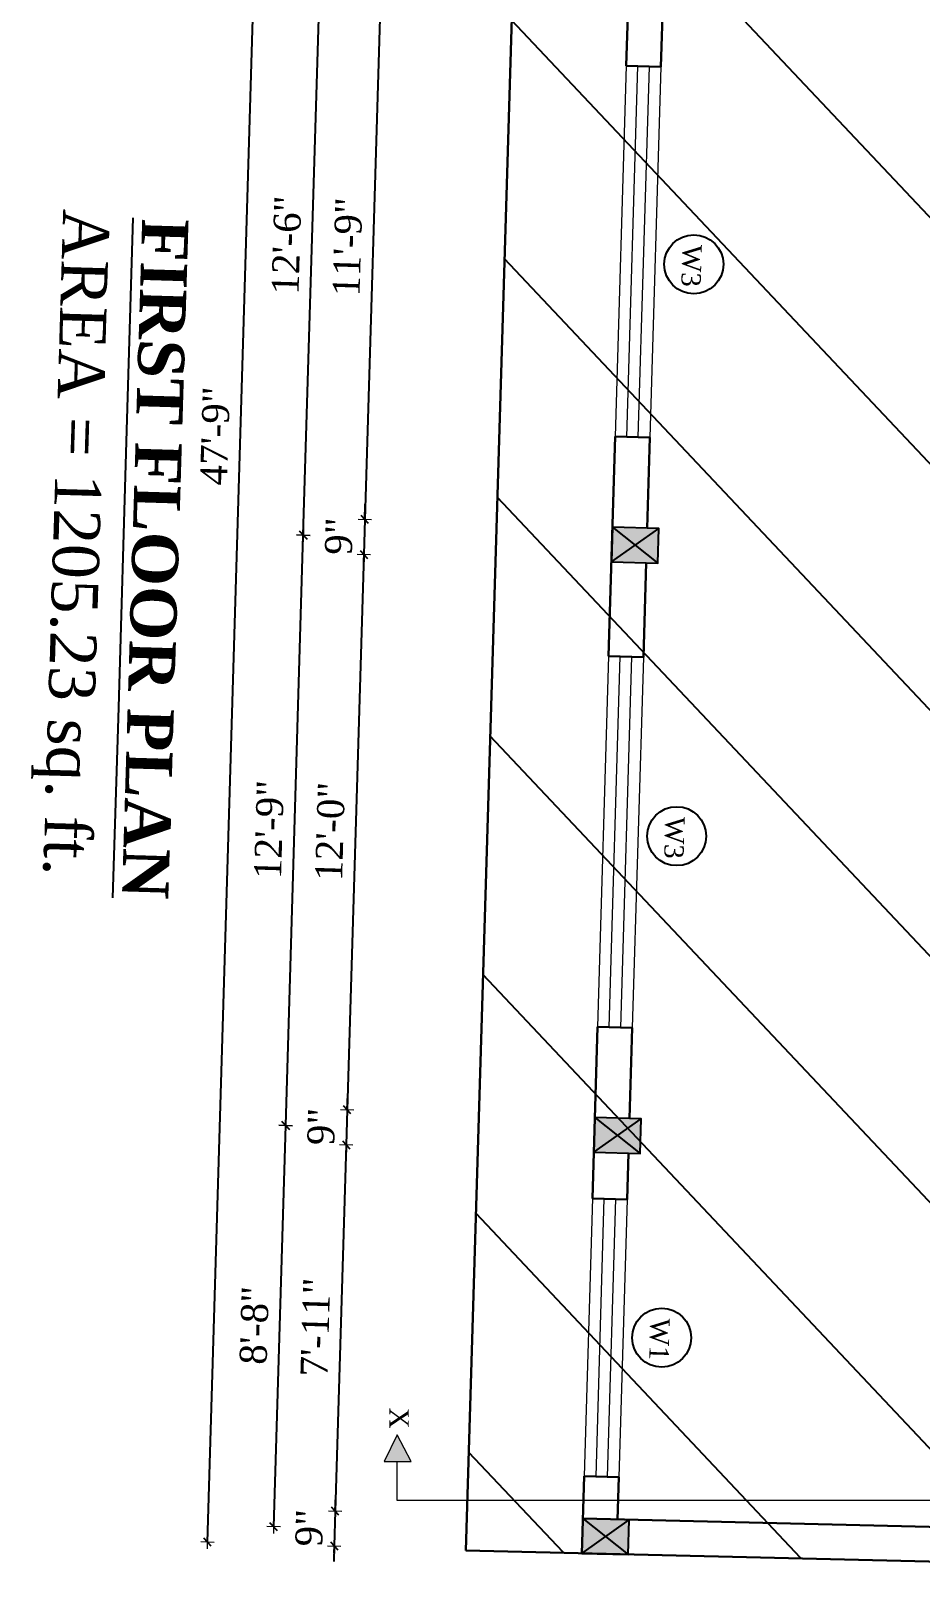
# Model space of a CAD drawing. Header units: inches. Extents: x 4069 to 291496, y -47643 to 12535.
# Drawn here: x 145226.3 to 145456.6, y -19736.6 to -19333.8 of the extents above; entities that cross this region are included whole.
import ezdxf

# ---------------------------------------------------------------- set-up
doc = ezdxf.new("R2010")
doc.units = ezdxf.units.IN
doc.header["$LTSCALE"] = 5
doc.header["$MEASUREMENT"] = 0
for name, color, linetype, lineweight in [('A-WALL', 7, 'Continuous', 9), ('Dimension', 7, 'Continuous', 18), ('Dw', 2, 'Continuous', 18)]:
    doc.layers.add(name, color=color, linetype=linetype, lineweight=lineweight)
doc.layers.add('dim line', color=7, linetype='Continuous', lineweight=15, true_color=0xfab2b2)
doc.layers.add('TEXT', color=6, linetype='Continuous')
doc.layers.add('WALL', color=7, linetype='Continuous')
doc.styles.add('ordinary', font='times.ttf')
doc.dimstyles.new('Copy of 96', dxfattribs={"dimtxt": 7, "dimasz": 4, "dimexe": 0.5, "dimexo": 0.5, "dimgap": 3, "dimtad": 1, "dimdec": 1, "dimzin": 11, "dimdsep": 46, "dimlunit": 4, "dimtxsty": 'ordinary', "dimblk": 'OBLIQUE', "dimcen": 0.09, "dimse1": 1, "dimse2": 1, "dimclrt": 6, "dimazin": 0, "dimtfac": 1, "dimtdec": 1, "dimtix": 1, "dimtmove": 2, "dimatfit": 3, "dimldrblk": 'leader', "dimfxl": 0.5, "dimfxlon": 1, "dimtolj": 1, "dimtzin": 0, "dimarcsym": 0})

# ---------------------------------------------------------------- blocks, each defined once
blk = doc.blocks.new('C1a')
at = {"color": 1, "ltscale": 5}
for p, q in [((18657.75, 4625.76), (18648.75, 4625.76)), ((18648.75, 4625.76), (18648.82, 4613.76)), ((18657.82, 4613.76), (18657.75, 4625.76)), ((18648.82, 4613.76), (18657.82, 4613.76))]:
    blk.add_line(p, q, dxfattribs=at)
blk = doc.blocks.new('oblique')
at = {"color": 0, "lineweight": -2}
blk.add_line((0.25, 0.25), (-0.25, -0.25), dxfattribs=at)
at = {"layer": 'dim line', "lineweight": 9}
for p, q in [((-0.4375, 0), (0.4375, 0)), ((0, 0.4375), (0, -0.4375))]:
    blk.add_line(p, q, dxfattribs=at)
blk = doc.blocks.new('*D4709')
at = {"layer": 'A-WALL', "color": 0, "lineweight": -2, "ltscale": 50, "transparency": 16777216}
blk.add_line((145289.06, -19721.23), (145292.17, -19617.28), dxfattribs=at)
at = {"layer": 'Defpoints', "color": 0, "ltscale": 50, "transparency": 16777216}
for p in [(145292.17, -19617.28), (145372.06, -19619.67), (145368.96, -19723.62)]:
    blk.add_point(p, dxfattribs=at)
at = {"layer": 'A-WALL', "color": 0, "lineweight": -2, "ltscale": 50, "transparency": 16777216, "xscale": 4, "yscale": 4, "zscale": 4}
for p, rotation in [((145292.17, -19617.28), 88.28998542812828), ((145289.06, -19721.23), 268.2899854281283)]:
    blk.add_blockref('oblique', p, dxfattribs=dict(at, rotation=rotation))
at = {"layer": 'A-WALL', "color": 6, "ltscale": 50, "transparency": 16777216, "insert": (145284.06, -19669.06), "char_height": 7, "attachment_point": 5, "rotation": 88.29, "style": 'ordinary'}
blk.add_mtext('\\A1;8\'-8"', dxfattribs=at)
blk = doc.blocks.new('_OBLIQUE')
at = {"color": 0, "linetype": 'ByBlock'}
blk.add_line((-0.5, -0.5), (0.5, 0.5), dxfattribs=at)
blk = doc.blocks.new('leader')
at = {"layer": 'Dimension'}
for p, q in [((0, -4.33), (0, 4.33)), ((-4.42, 0), (4.42, 0))]:
    blk.add_line(p, q, dxfattribs=at)
blk = doc.blocks.new('*D4710')
at = {"layer": 'A-WALL', "color": 0, "lineweight": -2, "ltscale": 50, "transparency": 16777216}
blk.add_line((145292.17, -19617.28), (145296.73, -19464.35), dxfattribs=at)
at = {"layer": 'Defpoints', "color": 0, "ltscale": 50, "transparency": 16777216}
for p in [(145296.73, -19464.35), (145376.62, -19466.73), (145372.06, -19619.67)]:
    blk.add_point(p, dxfattribs=at)
at = {"layer": 'A-WALL', "color": 0, "lineweight": -2, "ltscale": 50, "transparency": 16777216, "xscale": 4, "yscale": 4, "zscale": 4}
for p, rotation in [((145296.73, -19464.35), 88.28998542889802), ((145292.17, -19617.28), 268.289985428898)]:
    blk.add_blockref('oblique', p, dxfattribs=dict(at, rotation=rotation))
at = {"layer": 'A-WALL', "color": 6, "ltscale": 50, "transparency": 16777216, "insert": (145287.88, -19540.62), "char_height": 7, "attachment_point": 5, "rotation": 88.29, "style": 'ordinary'}
blk.add_mtext('\\A1;12\'-9"', dxfattribs=at)
blk = doc.blocks.new('*D4711')
at = {"layer": 'A-WALL', "color": 0, "lineweight": -2, "ltscale": 50, "transparency": 16777216}
blk.add_line((145296.73, -19464.35), (145301.21, -19314.41), dxfattribs=at)
at = {"layer": 'Defpoints', "color": 0, "ltscale": 50, "transparency": 16777216}
for p in [(145301.21, -19314.41), (145381.1, -19316.8), (145376.62, -19466.73)]:
    blk.add_point(p, dxfattribs=at)
at = {"layer": 'A-WALL', "color": 0, "lineweight": -2, "ltscale": 50, "transparency": 16777216, "xscale": 4, "yscale": 4, "zscale": 4}
for p, rotation in [((145301.21, -19314.41), 88.28998542889802), ((145296.73, -19464.35), 268.289985428898)]:
    blk.add_blockref('oblique', p, dxfattribs=dict(at, rotation=rotation))
at = {"layer": 'A-WALL', "color": 6, "ltscale": 50, "transparency": 16777216, "insert": (145292.41, -19389.19), "char_height": 7, "attachment_point": 5, "rotation": 88.29, "style": 'ordinary'}
blk.add_mtext('\\A1;12\'-6"', dxfattribs=at)
blk = doc.blocks.new('*D4713')
at = {"layer": 'A-WALL', "color": 0, "lineweight": -2, "ltscale": 50, "transparency": 16777216}
blk.add_line((145271.91, -19725.22), (145289.01, -19152.48), dxfattribs=at)
at = {"layer": 'Defpoints', "color": 0, "ltscale": 50, "transparency": 16777216}
for p in [(145289.01, -19152.48), (145385.92, -19155.37), (145368.82, -19728.12)]:
    blk.add_point(p, dxfattribs=at)
at = {"layer": 'A-WALL', "color": 0, "lineweight": -2, "ltscale": 50, "transparency": 16777216, "xscale": 4, "yscale": 4, "zscale": 4}
for p, rotation in [((145289.01, -19152.48), 88.28998542889802), ((145271.91, -19725.22), 268.289985428898)]:
    blk.add_blockref('oblique', p, dxfattribs=dict(at, rotation=rotation))
at = {"layer": 'A-WALL', "color": 6, "ltscale": 50, "transparency": 16777216, "insert": (145273.89, -19438.66), "char_height": 7, "attachment_point": 5, "rotation": 88.29, "style": 'ordinary'}
blk.add_mtext('\\A1;47\'-9"', dxfattribs=at)
blk = doc.blocks.new('*D4721')
at = {"layer": 'A-WALL', "color": 0, "lineweight": -2, "ltscale": 50, "transparency": 16777216}
blk.add_line((145406.45, -19121.6), (145738.58, -19323.52), dxfattribs=at)
at = {"layer": 'Defpoints', "color": 0, "ltscale": 50, "transparency": 16777216}
for p in [(145385.92, -19155.37), (145738.58, -19323.52), (145718.04, -19357.29)]:
    blk.add_point(p, dxfattribs=at)
at = {"layer": 'A-WALL', "color": 0, "lineweight": -2, "ltscale": 50, "transparency": 16777216, "xscale": 4, "yscale": 4, "zscale": 4}
for p, rotation in [((145406.45, -19121.6), 148.7014709224075), ((145738.58, -19323.52), 328.7014709224075)]:
    blk.add_blockref('oblique', p, dxfattribs=dict(at, rotation=rotation))
at = {"layer": 'A-WALL', "color": 6, "ltscale": 50, "transparency": 16777216, "insert": (145575.92, -19216.95), "char_height": 7, "attachment_point": 5, "rotation": 328.7015, "style": 'ordinary'}
blk.add_mtext('\\A1;32\'-5"', dxfattribs=at)
blk = doc.blocks.new('*D4736')
at = {"layer": 'A-WALL', "color": 0, "lineweight": -2, "ltscale": 50, "transparency": 16777216}
blk.add_line((145316.87, -19319.38), (145312.66, -19460.32), dxfattribs=at)
at = {"layer": 'Defpoints', "color": 0, "ltscale": 50, "transparency": 16777216}
for p in [(145380.97, -19321.3), (145312.66, -19460.32), (145376.76, -19462.24)]:
    blk.add_point(p, dxfattribs=at)
at = {"layer": 'A-WALL', "color": 0, "lineweight": -2, "ltscale": 50, "transparency": 16777216, "xscale": 4, "yscale": 4, "zscale": 4}
for p, rotation in [((145316.87, -19319.38), 88.28998542889805), ((145312.66, -19460.32), 268.289985428898)]:
    blk.add_blockref('oblique', p, dxfattribs=dict(at, rotation=rotation))
at = {"layer": 'A-WALL', "color": 6, "ltscale": 50, "transparency": 16777216, "insert": (145308.2, -19389.66), "char_height": 7, "attachment_point": 5, "rotation": 88.29, "style": 'ordinary'}
blk.add_mtext('\\A1;11\'-9"', dxfattribs=at)
blk = doc.blocks.new('*D4737')
at = {"layer": 'A-WALL', "color": 0, "lineweight": -2, "ltscale": 50, "transparency": 16777216}
for p, q in [((145312.66, -19460.32), (145312.78, -19456.32)), ((145312.66, -19460.32), (145312.39, -19469.32)), ((145312.39, -19469.32), (145312.27, -19473.32))]:
    blk.add_line(p, q, dxfattribs=at)
at = {"layer": 'Defpoints', "color": 0, "ltscale": 50, "transparency": 16777216}
for p in [(145376.76, -19462.24), (145312.39, -19469.32), (145376.49, -19471.23)]:
    blk.add_point(p, dxfattribs=at)
at = {"layer": 'A-WALL', "color": 0, "lineweight": -2, "ltscale": 50, "transparency": 16777216, "xscale": 4, "yscale": 4, "zscale": 4}
for p, rotation in [((145312.66, -19460.32), 268.289985428898), ((145312.39, -19469.32), 88.28998542889802)]:
    blk.add_blockref('oblique', p, dxfattribs=dict(at, rotation=rotation))
at = {"layer": 'A-WALL', "color": 6, "ltscale": 50, "transparency": 16777216, "insert": (145305.96, -19464.62), "char_height": 7, "attachment_point": 5, "rotation": 88.29, "style": 'ordinary'}
blk.add_mtext('\\A1;9"', dxfattribs=at)
blk = doc.blocks.new('*D4738')
at = {"layer": 'A-WALL', "color": 0, "lineweight": -2, "ltscale": 50, "transparency": 16777216}
blk.add_line((145312.39, -19469.32), (145308.09, -19613.25), dxfattribs=at)
at = {"layer": 'Defpoints', "color": 0, "ltscale": 50, "transparency": 16777216}
for p in [(145376.49, -19471.23), (145308.09, -19613.25), (145372.19, -19615.17)]:
    blk.add_point(p, dxfattribs=at)
at = {"layer": 'A-WALL', "color": 0, "lineweight": -2, "ltscale": 50, "transparency": 16777216, "xscale": 4, "yscale": 4, "zscale": 4}
for p, rotation in [((145312.39, -19469.32), 88.28998542889805), ((145308.09, -19613.25), 268.289985428898)]:
    blk.add_blockref('oblique', p, dxfattribs=dict(at, rotation=rotation))
at = {"layer": 'A-WALL', "color": 6, "ltscale": 50, "transparency": 16777216, "insert": (145303.69, -19541.09), "char_height": 7, "attachment_point": 5, "rotation": 88.29, "style": 'ordinary'}
blk.add_mtext('\\A1;12\'-0"', dxfattribs=at)
blk = doc.blocks.new('*D4739')
at = {"layer": 'A-WALL', "color": 0, "lineweight": -2, "ltscale": 50, "transparency": 16777216}
for p, q in [((145308.09, -19613.25), (145308.21, -19609.26)), ((145308.09, -19613.25), (145307.83, -19622.25)), ((145307.83, -19622.25), (145307.71, -19626.25))]:
    blk.add_line(p, q, dxfattribs=at)
at = {"layer": 'Defpoints', "color": 0, "ltscale": 50, "transparency": 16777216}
for p in [(145372.19, -19615.17), (145307.83, -19622.25), (145371.92, -19624.16)]:
    blk.add_point(p, dxfattribs=at)
at = {"layer": 'A-WALL', "color": 0, "lineweight": -2, "ltscale": 50, "transparency": 16777216, "xscale": 4, "yscale": 4, "zscale": 4}
for p, rotation in [((145308.09, -19613.25), 268.289985428898), ((145307.83, -19622.25), 88.28998542889802)]:
    blk.add_blockref('oblique', p, dxfattribs=dict(at, rotation=rotation))
at = {"layer": 'A-WALL', "color": 6, "ltscale": 50, "transparency": 16777216, "insert": (145301.39, -19617.56), "char_height": 7, "attachment_point": 5, "rotation": 88.29, "style": 'ordinary'}
blk.add_mtext('\\A1;9"', dxfattribs=at)
blk = doc.blocks.new('*D4740')
at = {"layer": 'A-WALL', "color": 0, "lineweight": -2, "ltscale": 50, "transparency": 16777216}
blk.add_line((145307.83, -19622.25), (145304.99, -19717.21), dxfattribs=at)
at = {"layer": 'Defpoints', "color": 0, "ltscale": 50, "transparency": 16777216}
for p in [(145371.92, -19624.16), (145304.99, -19717.21), (145369.09, -19719.12)]:
    blk.add_point(p, dxfattribs=at)
at = {"layer": 'A-WALL', "color": 0, "lineweight": -2, "ltscale": 50, "transparency": 16777216, "xscale": 4, "yscale": 4, "zscale": 4}
for p, rotation in [((145307.83, -19622.25), 88.28998542889805), ((145304.99, -19717.21), 268.289985428898)]:
    blk.add_blockref('oblique', p, dxfattribs=dict(at, rotation=rotation))
at = {"layer": 'A-WALL', "color": 6, "ltscale": 50, "transparency": 16777216, "insert": (145299.84, -19669.53), "char_height": 7, "attachment_point": 5, "rotation": 88.29, "style": 'ordinary'}
blk.add_mtext('\\A1;7\'-11"', dxfattribs=at)
blk = doc.blocks.new('*D4741')
at = {"layer": 'A-WALL', "color": 0, "lineweight": -2, "ltscale": 50, "transparency": 16777216}
for p, q in [((145304.99, -19717.21), (145305.11, -19713.21)), ((145304.99, -19717.21), (145304.72, -19726.2)), ((145304.72, -19726.2), (145304.6, -19730.2))]:
    blk.add_line(p, q, dxfattribs=at)
at = {"layer": 'Defpoints', "color": 0, "ltscale": 50, "transparency": 16777216}
for p in [(145369.09, -19719.12), (145304.72, -19726.2), (145368.82, -19728.12)]:
    blk.add_point(p, dxfattribs=at)
at = {"layer": 'A-WALL', "color": 0, "lineweight": -2, "ltscale": 50, "transparency": 16777216, "xscale": 4, "yscale": 4, "zscale": 4}
for p, rotation in [((145304.99, -19717.21), 268.289985428898), ((145304.72, -19726.2), 88.28998542889802)]:
    blk.add_blockref('oblique', p, dxfattribs=dict(at, rotation=rotation))
at = {"layer": 'A-WALL', "color": 6, "ltscale": 50, "transparency": 16777216, "insert": (145298.29, -19721.51), "char_height": 7, "attachment_point": 5, "rotation": 88.29, "style": 'ordinary'}
blk.add_mtext('\\A1;9"', dxfattribs=at)
blk = doc.blocks.new('x-x')
at = {"ltscale": 5}
for points in [[(11364.03, -701.52), (11364.03, -694.51), (11357.15, -698.09)], [(11364.03, -1135.52), (11364.03, -1128.51), (11357.15, -1132.09)]]:
    blk.add_hatch(color=256, dxfattribs=at).paths.add_polyline_path(points)
for p, q in [((11364.03, -694.51), (11357.15, -698.09)), ((11364.03, -701.52), (11364.03, -694.51)), ((11357.15, -698.09), (11364.03, -701.52)), ((11374.13, -698.09), (11364.03, -698.09)), ((11374.13, -698.09), (11374.13, -1132.09)), ((11364.03, -1128.51), (11357.15, -1132.09)), ((11364.03, -1135.52), (11364.03, -1128.51)), ((11357.15, -1132.09), (11364.03, -1135.52)), ((11374.13, -1132.09), (11364.03, -1132.09))]:
    blk.add_line(p, q, dxfattribs=at)
at = {"layer": 'A-WALL', "color": 1, "ltscale": 5}
blk.add_line((11374.13, -1120.09), (11374.13, -1132.09), dxfattribs=at)
at = {"layer": 'TEXT', "style": 'ordinary'}
for p in [(11350.08, -700.97), (11350.08, -1134.1)]:
    blk.add_text('X', height=5, dxfattribs=at).set_placement(p)

msp = doc.modelspace()

# ---------------------------------------------------------------- hatches: boundary and pattern name
at = {"layer": 'WALL', "linetype": 'ByBlock', "ltscale": 5, "true_color": 0xf8991e}
h = msp.add_hatch(dxfattribs=at)
h.set_pattern_fill('ANSI31', color=30, scale=350, angle=268.2899854)
h.set_pattern_definition([(313.29, (148187.466, -11942.256), (31.8453, 29.99899), [])])
h.paths.add_polyline_path([(145356.44151, -19137.44994), (145735.72918, -19368.04712), (145724.72776, -19736.55158), (145338.83432, -19727.22159)])
h = msp.add_hatch(color=30, dxfattribs=at)
h.dxf.hatch_style = 1
h.paths.add_polyline_path([(145382.6217, -19466.91224), (145376.75866, -19462.23519), (145376.49009, -19471.23119)])
h.paths.add_polyline_path([(145376.49009, -19471.23119), (145388.48474, -19471.58928), (145382.6217, -19466.91224)])
h.paths.add_polyline_path([(145382.6217, -19466.91224), (145388.48474, -19471.58928), (145388.75331, -19462.59329)])
h.paths.add_polyline_path([(145388.75331, -19462.59329), (145376.75866, -19462.23519), (145382.6217, -19466.91224)])
h = msp.add_hatch(color=30, dxfattribs=at)
h.dxf.hatch_style = 1
h.paths.add_polyline_path([(145378.05603, -19619.8441), (145372.19299, -19615.16706), (145371.92442, -19624.16305)])
h.paths.add_polyline_path([(145371.92442, -19624.16305), (145383.91908, -19624.52114), (145378.05603, -19619.8441)])
h.paths.add_polyline_path([(145378.05603, -19619.8441), (145383.91908, -19624.52114), (145384.18765, -19615.52515)])
h.paths.add_polyline_path([(145384.18765, -19615.52515), (145372.19299, -19615.16706), (145378.05603, -19619.8441)])
h = msp.add_hatch(color=30, dxfattribs=at)
h.dxf.hatch_style = 1
h.paths.add_polyline_path([(145368.82096, -19728.11682), (145374.95368, -19723.7609), (145369.08953, -19719.12066)])
h.paths.add_polyline_path([(145368.82096, -19728.11682), (145380.81782, -19728.40114), (145374.95368, -19723.7609)])
h.paths.add_polyline_path([(145380.81782, -19728.40114), (145381.08639, -19719.40497), (145374.95368, -19723.7609)])
h.paths.add_polyline_path([(145374.95368, -19723.7609), (145381.08639, -19719.40497), (145369.08953, -19719.12066)])

# ---------------------------------------------------------------- linework, layer by layer
at = {"color": 1, "ltscale": 5}
for p, q in [((145376.49009, -19471.23119), (145388.75331, -19462.59329)), ((145376.75866, -19462.23519), (145388.48474, -19471.58928)), ((145371.92442, -19624.16305), (145384.18765, -19615.52515)), ((145372.19299, -19615.16706), (145383.91908, -19624.52114)), ((145368.82096, -19728.11682), (145381.08639, -19719.40497)), ((145369.08953, -19719.12066), (145380.81782, -19728.40114))]:
    msp.add_line(p, q, dxfattribs=at)
at = {"layer": 'A-WALL', "lineweight": 30}
for p, q in [((145356.44151, -19137.44994), (145338.82881, -19727.40602)), ((145381.9659, -19287.81299), (145380.32465, -19342.7885)), ((145389.96222, -19321.56656), (145389.32064, -19343.05707)), ((145380.32465, -19342.7885), (145389.32064, -19343.05707)), ((145377.45992, -19438.74574), (145375.75898, -19495.72036)), ((145377.45992, -19438.74574), (145386.45591, -19439.01431)), ((145386.45591, -19439.01431), (145385.75465, -19462.50376)), ((145385.48608, -19471.49975), (145384.75497, -19495.98893)), ((145375.75898, -19495.72036), (145384.75497, -19495.98893)), ((145372.89425, -19591.67761), (145371.56633, -19636.15779)), ((145372.89425, -19591.67761), (145381.89024, -19591.94618)), ((145381.89024, -19591.94618), (145381.18898, -19615.43563)), ((145380.92041, -19624.43162), (145380.56232, -19636.42636)), ((145371.56633, -19636.15779), (145380.56232, -19636.42636)), ((145369.41778, -19708.12573), (145368.82096, -19728.11682)), ((145369.41778, -19708.12573), (145378.41377, -19708.39429)), ((145378.41377, -19708.39429), (145378.0315, -19719.33257)), ((145369.08953, -19719.12066), (145512.0521, -19722.50878)), ((145338.82881, -19727.40602), (145724.72776, -19736.55158))]:
    msp.add_line(p, q, dxfattribs=at)
at = {"layer": 'Dw', "color": 3}
for p, q in [((145380.32465, -19342.7885), (145377.45992, -19438.74574)), ((145380.45858, -19438.83527), (145383.32331, -19342.87802)), ((145383.45724, -19438.92479), (145386.32198, -19342.96754)), ((145389.32064, -19343.05707), (145386.45591, -19439.01431)), ((145375.75898, -19495.72036), (145372.89425, -19591.67761)), ((145375.89291, -19591.76713), (145378.75765, -19495.80988)), ((145378.89158, -19591.85665), (145381.75631, -19495.89941)), ((145384.75497, -19495.98893), (145381.89024, -19591.94618)), ((145371.56701, -19636.1349), (145369.41846, -19708.10284)), ((145374.56579, -19636.22443), (145372.41724, -19708.19236)), ((145377.56446, -19636.31395), (145375.41591, -19708.28189)), ((145377.56446, -19636.31395), (145375.41591, -19708.28189)), ((145380.56232, -19636.42636), (145378.41377, -19708.39429))]:
    msp.add_line(p, q, dxfattribs=at)
at = {"layer": 'TEXT'}
for centre in [(145397.82397, -19394.15981), (145393.40072, -19542.32141), (145389.52141, -19672.26308)]:
    msp.add_circle(centre, 7.64038, dxfattribs=at)
at = {"layer": 'WALL', "color": 2, "linetype": 'ByBlock', "ltscale": 5}
for points in [[(145376.75866, -19462.23519), (145376.49009, -19471.23119), (145388.48474, -19471.58928), (145388.75331, -19462.59329)], [(145372.19299, -19615.16706), (145371.92442, -19624.16305), (145383.91908, -19624.52114), (145384.18765, -19615.52515)], [(145381.08639, -19719.40497), (145369.08953, -19719.12066), (145368.82096, -19728.11682), (145380.81782, -19728.40114)]]:
    msp.add_lwpolyline(points, close=True, dxfattribs=at)

# ---------------------------------------------------------------- block references
at = {"layer": 'A-WALL', "color": 1, "rotation": 270}
msp.add_blockref('x-x', (146453.13653, -8340.28492), dxfattribs=at)
at = {"layer": 'WALL', "color": 2, "linetype": 'ByBlock', "ltscale": 5, "rotation": 268.2899854281387}
msp.add_blockref('C1a', (141313.8836, -940.92771), dxfattribs=at)

# ---------------------------------------------------------------- texts
at = {"layer": 'TEXT', "style": 'ordinary'}
for s, p in [('W3', (145394.91141, -19389.03762)), ('W3', (145390.48816, -19537.19922)), ('W1', (145386.60885, -19667.14089))]:
    msp.add_text(s, height=5, rotation=268.2903735, dxfattribs=at).set_placement(p)
at = {"layer": 'TEXT', "char_height": 12, "width": 219.8150831, "attachment_point": 8, "rotation": 268.2895973, "style": 'ordinary'}
for s, insert in [('AREA = 1205.23 sq. ft.', (145228.0923, -19465.9859)), ('{\\fTimes New Roman|b1|i0|c0|p18;\\LFIRST FLOOR PLAN}', (145252.21529, -19470.29243))]:
    msp.add_mtext(s, dxfattribs=dict(at, insert=insert))

# ---------------------------------------------------------------- dimensions: what is measured, and where the dimension line sits
at = {"layer": 'A-WALL', "ltscale": 50}
for p1, p2, distance, picture, middle in [((145385.91983, -19155.372), (145718.04219, -19357.29388), 39.52759, '*D4721', (145575.92368, -19216.9519)), ((145368.95525, -19723.61874), (145372.05871, -19619.66505), 79.92751, '*D4709', (145284.05742, -19669.06101))]:
    dim = msp.add_aligned_dim(p1=p1, p2=p2, distance=distance, dimstyle='Copy of 96', override={"dimdec": 0, "dimblk": 'oblique', "dimtdec": 0, "dimarcsym": 1}, dxfattribs=at)
    dim.commit()
    dim.dimension.update_dxf_attribs({"geometry": picture, "text_midpoint": middle})
for base, p1, p2, picture, middle in [((145289.01028, -19152.47884), (145368.82096, -19728.11682), (145385.91983, -19155.372), '*D4713', (145273.89312, -19438.65517)), ((145301.2086, -19314.41488), (145376.62437, -19466.73319), (145381.10052, -19316.79999), '*D4711', (145292.41288, -19389.1857)), ((145312.66037, -19460.32159), (145380.96623, -19321.29799), (145376.75866, -19462.23519), '*D4736', (145308.19642, -19389.65691)), ((145312.3918, -19469.31758), (145376.75866, -19462.23519), (145376.49009, -19471.23119), '*D4737', (145305.95835, -19464.62351)), ((145296.73245, -19464.34808), (145372.05871, -19619.66505), (145376.62437, -19466.73319), '*D4710', (145287.88189, -19540.61793)), ((145308.0947, -19613.25345), (145376.49009, -19471.23119), (145372.19299, -19615.16706), '*D4738', (145303.68561, -19541.08974)), ((145307.82613, -19622.24944), (145372.19299, -19615.16706), (145371.92442, -19624.16305), '*D4739', (145301.39269, -19617.55537)), ((145304.99124, -19717.20705), (145371.92442, -19624.16305), (145369.08953, -19719.12066), '*D4740', (145299.84096, -19669.53217)), ((145304.72267, -19726.20321), (145369.08953, -19719.12066), (145368.82096, -19728.11682), '*D4741', (145298.28923, -19721.50906))]:
    dim = msp.add_linear_dim(base=base, p1=p1, p2=p2, angle=268.2899854, dimstyle='Copy of 96', override={"dimdec": 0, "dimblk": 'oblique', "dimtdec": 0, "dimarcsym": 1}, dxfattribs=at)
    dim.commit()
    dim.dimension.update_dxf_attribs({"geometry": picture, "text_midpoint": middle})

doc.saveas('drawing.dxf')
